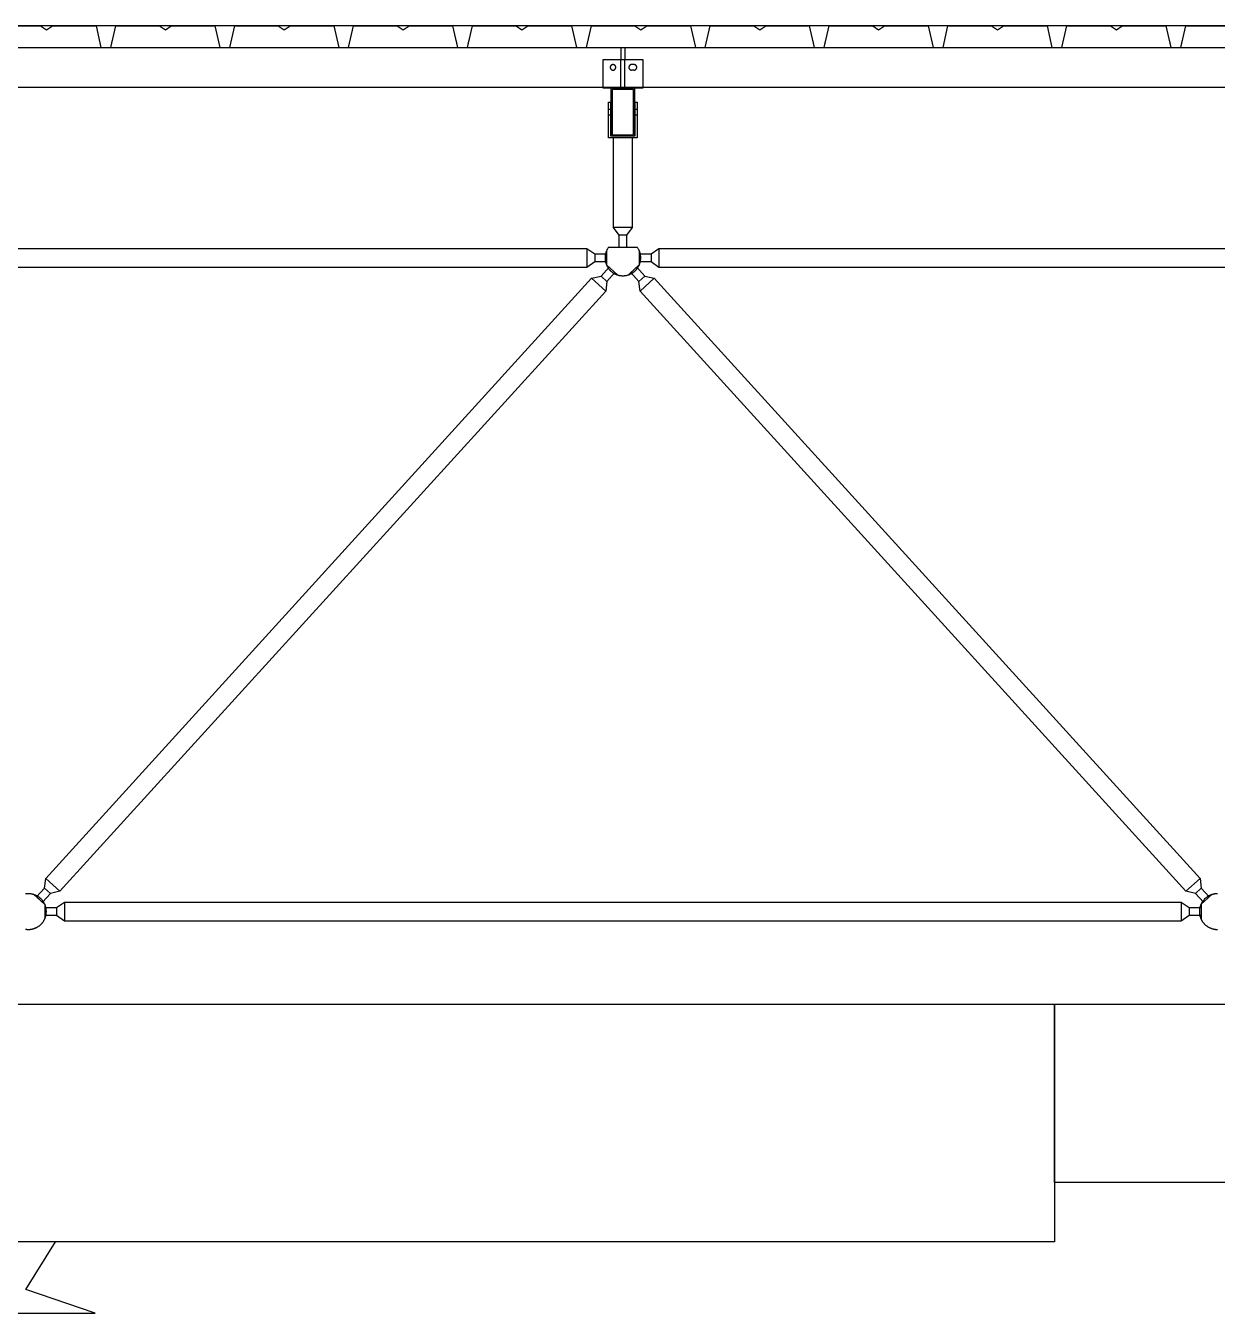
# Model space of a CAD drawing. Header units: centimetres. Extents: x 26200 to 152500, y -600 to 9300.
# Drawn here: x 141164 to 141464.7, y 1722 to 2047 of the extents above; entities that cross this region are included whole.
import ezdxf

# ---------------------------------------------------------------- set-up
doc = ezdxf.new("R2010")
doc.units = ezdxf.units.CM
doc.layers.add('ROTAS-KESIT-KANAL-UFLEME', color=20, linetype='Continuous')
doc.layers.add('ROTAS-MIMARI-KESIT', color=8, linetype='Continuous')

msp = doc.modelspace()

# ---------------------------------------------------------------- linework, layer by layer
at = {"layer": 'ROTAS-KESIT-KANAL-UFLEME'}
for points in [[(140834.38, 1800), (141423.62, 1800), (141423.62, 1740), (140834.38, 1740)], [(141423.62, 1800), (141929.6, 1800), (141929.6, 1755), (141423.62, 1755)]]:
    msp.add_lwpolyline(points, close=True, dxfattribs=at)
msp.add_lwpolyline([(141121.51, 1740), (141129.01, 1728), (141111.51, 1722), (141181.51, 1722), (141164.01, 1728), (141171.51, 1740)], dxfattribs=at)
at = {"layer": 'ROTAS-MIMARI-KESIT'}
for points in [[(147194.7, 2046.99), (129122.2, 2046.99)], [(141156.74, 2046.99), (141167.74, 2046.99), (141169.24, 2045.99), (141170.74, 2046.99), (141181.74, 2046.99), (141182.99, 2041.49), (141185.49, 2041.49), (141185.93, 2043.44)], [(141182.54, 2043.44), (141182.99, 2041.49), (141185.49, 2041.49), (141186.74, 2046.99), (141197.74, 2046.99), (141199.24, 2045.99), (141200.74, 2046.99), (141211.74, 2046.99), (141212.99, 2041.49), (141215.49, 2041.49), (141216.74, 2046.99), (141227.74, 2046.99), (141229.24, 2045.99), (141230.74, 2046.99), (141241.74, 2046.99), (141242.99, 2041.49), (141245.49, 2041.49), (141246.74, 2046.99), (141257.74, 2046.99), (141259.24, 2045.99), (141260.74, 2046.99), (141271.74, 2046.99), (141272.99, 2041.49), (141275.49, 2041.49), (141275.93, 2043.44)], [(141272.54, 2043.44), (141272.99, 2041.49), (141275.49, 2041.49), (141276.74, 2046.99), (141287.74, 2046.99), (141289.24, 2045.99), (141290.74, 2046.99), (141301.74, 2046.99), (141302.99, 2041.49), (141305.49, 2041.49), (141306.74, 2046.99), (141317.74, 2046.99), (141319.24, 2045.99), (141320.74, 2046.99), (141331.74, 2046.99), (141332.99, 2041.49), (141335.49, 2041.49), (141336.74, 2046.99), (141347.74, 2046.99), (141349.24, 2045.99), (141350.74, 2046.99), (141361.74, 2046.99), (141362.99, 2041.49), (141365.49, 2041.49), (141365.93, 2043.44)], [(141362.54, 2043.44), (141362.99, 2041.49), (141365.49, 2041.49), (141366.74, 2046.99), (141377.74, 2046.99), (141379.24, 2045.99), (141380.74, 2046.99), (141391.74, 2046.99), (141392.99, 2041.49), (141395.49, 2041.49), (141396.74, 2046.99), (141407.74, 2046.99), (141409.24, 2045.99), (141410.74, 2046.99), (141421.74, 2046.99), (141422.99, 2041.49), (141425.49, 2041.49), (141426.74, 2046.99), (141437.74, 2046.99), (141439.24, 2045.99), (141440.74, 2046.99), (141451.74, 2046.99), (141452.99, 2041.49), (141455.49, 2041.49), (141455.93, 2043.44)], [(141452.54, 2043.44), (141452.99, 2041.49), (141455.49, 2041.49), (141456.74, 2046.99), (141467.74, 2046.99)], [(138119.7, 2041.49), (147187.2, 2041.49)], [(141314.2, 2041.49), (141314.2, 2038.49)], [(141315.2, 2041.49), (141315.2, 2038.49)], [(141314.2, 2031.49), (141314.2, 2038.49)], [(141315.2, 2031.49), (141315.2, 2038.49)], [(141316.9, 2037.19), (141316.88, 2037.19), (141316.87, 2037.19), (141316.85, 2037.18), (141316.83, 2037.18), (141316.82, 2037.18), (141316.8, 2037.18), (141316.79, 2037.18), (141316.77, 2037.17), (141316.75, 2037.17), (141316.74, 2037.17), (141316.72, 2037.16), (141316.7, 2037.16), (141316.69, 2037.15), (141316.67, 2037.15), (141316.66, 2037.14), (141316.64, 2037.14), (141316.62, 2037.13), (141316.61, 2037.12), (141316.59, 2037.12), (141316.58, 2037.11), (141316.56, 2037.1), (141316.54, 2037.09), (141316.53, 2037.08), (141316.51, 2037.07), (141316.5, 2037.06), (141316.48, 2037.05), (141316.47, 2037.04), (141316.46, 2037.03), (141316.44, 2037.02), (141316.43, 2037.01), (141316.42, 2036.99), (141316.4, 2036.98), (141316.39, 2036.97), (141316.38, 2036.96), (141316.37, 2036.94), (141316.35, 2036.93), (141316.34, 2036.91), (141316.33, 2036.9), (141316.32, 2036.88), (141316.31, 2036.87), (141316.3, 2036.85), (141316.29, 2036.84), (141316.28, 2036.82), (141316.28, 2036.81), (141316.27, 2036.79), (141316.26, 2036.78), (141316.25, 2036.76), (141316.25, 2036.74), (141316.24, 2036.73), (141316.23, 2036.71), (141316.23, 2036.7), (141316.22, 2036.68), (141316.22, 2036.66), (141316.22, 2036.65), (141316.21, 2036.63), (141316.21, 2036.61), (141316.21, 2036.6), (141316.2, 2036.58), (141316.2, 2036.57), (141316.2, 2036.55), (141316.2, 2036.53), (141316.2, 2036.52), (141316.2, 2036.5), (141316.2, 2036.49), (141316.2, 2036.47), (141316.2, 2036.46), (141316.2, 2036.44), (141316.2, 2036.42), (141316.2, 2036.41), (141316.2, 2036.39), (141316.21, 2036.38), (141316.21, 2036.36), (141316.21, 2036.34), (141316.22, 2036.33), (141316.22, 2036.31), (141316.22, 2036.29), (141316.23, 2036.28), (141316.23, 2036.26), (141316.24, 2036.25), (141316.25, 2036.23), (141316.25, 2036.21), (141316.26, 2036.2), (141316.27, 2036.18), (141316.28, 2036.16), (141316.28, 2036.15), (141316.29, 2036.13), (141316.3, 2036.12), (141316.31, 2036.1), (141316.32, 2036.09), (141316.33, 2036.07), (141316.34, 2036.06), (141316.35, 2036.05), (141316.37, 2036.03), (141316.38, 2036.02), (141316.39, 2036), (141316.4, 2035.99), (141316.42, 2035.98), (141316.43, 2035.97), (141316.44, 2035.95), (141316.46, 2035.94), (141316.47, 2035.93), (141316.48, 2035.92), (141316.5, 2035.91), (141316.51, 2035.9), (141316.53, 2035.89), (141316.54, 2035.88), (141316.56, 2035.87), (141316.58, 2035.86), (141316.59, 2035.86), (141316.61, 2035.85), (141316.62, 2035.84), (141316.64, 2035.84), (141316.66, 2035.83), (141316.67, 2035.82), (141316.69, 2035.82), (141316.7, 2035.81), (141316.72, 2035.81), (141316.74, 2035.81), (141316.75, 2035.8), (141316.77, 2035.8), (141316.79, 2035.8), (141316.8, 2035.79), (141316.82, 2035.79), (141316.83, 2035.79), (141316.85, 2035.79), (141316.87, 2035.79), (141316.88, 2035.79), (141316.9, 2035.79)], [(141317.5, 2037.19), (141316.9, 2037.19)], [(141317.5, 2035.79), (141316.9, 2035.79)], [(141317.5, 2035.79), (141317.51, 2035.79), (141317.53, 2035.79), (141317.54, 2035.79), (141317.56, 2035.79), (141317.58, 2035.79), (141317.59, 2035.79), (141317.61, 2035.8), (141317.62, 2035.8), (141317.64, 2035.8), (141317.66, 2035.81), (141317.67, 2035.81), (141317.69, 2035.81), (141317.71, 2035.82), (141317.72, 2035.82), (141317.74, 2035.83), (141317.76, 2035.84), (141317.77, 2035.84), (141317.79, 2035.85), (141317.8, 2035.86), (141317.82, 2035.86), (141317.83, 2035.87), (141317.85, 2035.88), (141317.87, 2035.89), (141317.88, 2035.9), (141317.9, 2035.91), (141317.91, 2035.92), (141317.92, 2035.93), (141317.94, 2035.94), (141317.95, 2035.95), (141317.97, 2035.97), (141317.98, 2035.98), (141317.99, 2035.99), (141318.01, 2036), (141318.02, 2036.02), (141318.03, 2036.03), (141318.04, 2036.05), (141318.05, 2036.06), (141318.06, 2036.07), (141318.07, 2036.09), (141318.08, 2036.1), (141318.09, 2036.12), (141318.1, 2036.13), (141318.11, 2036.15), (141318.12, 2036.16), (141318.13, 2036.18), (141318.13, 2036.2), (141318.14, 2036.21), (141318.15, 2036.23), (141318.15, 2036.25), (141318.16, 2036.26), (141318.17, 2036.28), (141318.17, 2036.29), (141318.17, 2036.31), (141318.18, 2036.33), (141318.18, 2036.34), (141318.19, 2036.36), (141318.19, 2036.38), (141318.19, 2036.39), (141318.19, 2036.41), (141318.19, 2036.42), (141318.2, 2036.44), (141318.2, 2036.46), (141318.2, 2036.47), (141318.2, 2036.49), (141318.2, 2036.5), (141318.2, 2036.52), (141318.2, 2036.53), (141318.19, 2036.55), (141318.19, 2036.57), (141318.19, 2036.58), (141318.19, 2036.6), (141318.19, 2036.61), (141318.18, 2036.63), (141318.18, 2036.65), (141318.17, 2036.66), (141318.17, 2036.68), (141318.17, 2036.7), (141318.16, 2036.71), (141318.15, 2036.73), (141318.15, 2036.74), (141318.14, 2036.76), (141318.13, 2036.78), (141318.13, 2036.79), (141318.12, 2036.81), (141318.11, 2036.82), (141318.1, 2036.84), (141318.09, 2036.85), (141318.08, 2036.87), (141318.07, 2036.88), (141318.06, 2036.9), (141318.05, 2036.91), (141318.04, 2036.93), (141318.03, 2036.94), (141318.02, 2036.96), (141318.01, 2036.97), (141317.99, 2036.98), (141317.98, 2036.99), (141317.97, 2037.01), (141317.95, 2037.02), (141317.94, 2037.03), (141317.92, 2037.04), (141317.91, 2037.05), (141317.9, 2037.06), (141317.88, 2037.07), (141317.87, 2037.08), (141317.85, 2037.09), (141317.83, 2037.1), (141317.82, 2037.11), (141317.8, 2037.12), (141317.79, 2037.12), (141317.77, 2037.13), (141317.76, 2037.14), (141317.74, 2037.14), (141317.72, 2037.15), (141317.71, 2037.15), (141317.69, 2037.16), (141317.67, 2037.16), (141317.66, 2037.17), (141317.64, 2037.17), (141317.62, 2037.17), (141317.61, 2037.18), (141317.59, 2037.18), (141317.58, 2037.18), (141317.56, 2037.18), (141317.54, 2037.18), (141317.53, 2037.19), (141317.51, 2037.19), (141317.5, 2037.19)], [(138119.7, 2031.49), (147187.2, 2031.49)], [(141309.7, 2031.49), (141319.7, 2031.49)], [(141317.7, 2019.19), (141317.7, 2031.19), (141311.7, 2031.19), (141311.7, 2019.19)], [(141311.1, 2025.89), (141311.6, 2025.89)], [(141317.8, 2025.89), (141318.3, 2025.89)], [(141311.1, 2024.49), (141311.6, 2024.49)], [(141317.8, 2024.49), (141318.3, 2024.49)], [(141312.28, 2018.69), (141312.28, 1996.09), (141313.7, 1994.09), (141313.7, 1991.09)], [(141315.7, 1991.09), (141315.7, 1994.09), (141317.11, 1996.09), (141317.11, 2018.69)], [(141317.11, 1996.09), (141312.28, 1996.09)], [(141315.7, 1994.09), (141313.7, 1994.09)], [(141018.8, 1989.39), (141021.8, 1989.39), (141023.8, 1990.8), (141305.6, 1990.8), (141307.6, 1989.39), (141310.6, 1989.39)], [(141305.6, 1990.8), (141305.6, 1985.97)], [(141307.6, 1989.39), (141307.6, 1987.39)], [(141311.1, 1991.09), (141311.01, 1990.97), (141310.93, 1990.84), (141310.85, 1990.71), (141310.77, 1990.58), (141310.7, 1990.45), (141310.63, 1990.31), (141310.56, 1990.17), (141310.51, 1990.02), (141310.45, 1989.88), (141310.43, 1989.8), (141310.4, 1989.73), (141310.38, 1989.65), (141310.36, 1989.57), (141310.34, 1989.5), (141310.32, 1989.42), (141310.3, 1989.34), (141310.28, 1989.26), (141310.27, 1989.19), (141310.26, 1989.11), (141310.24, 1989.03), (141310.23, 1988.95), (141310.22, 1988.87), (141310.22, 1988.79), (141310.21, 1988.71), (141310.2, 1988.63), (141310.2, 1988.55), (141310.2, 1988.47), (141310.2, 1988.39), (141310.2, 1988.31), (141310.2, 1988.23), (141310.2, 1988.15), (141310.21, 1988.07), (141310.21, 1987.99), (141310.22, 1987.92), (141310.23, 1987.84), (141310.24, 1987.76), (141310.25, 1987.68), (141310.28, 1987.53), (141310.31, 1987.37), (141310.35, 1987.22), (141310.39, 1987.07), (141310.44, 1986.93), (141310.49, 1986.79), (141310.55, 1986.65), (141310.61, 1986.51), (141310.67, 1986.37), (141310.74, 1986.24), (141310.81, 1986.11), (141310.89, 1985.98), (141310.98, 1985.86), (141311.07, 1985.73), (141311.16, 1985.61), (141311.26, 1985.49), (141311.36, 1985.37), (141311.47, 1985.25), (141311.52, 1985.2), (141311.58, 1985.14), (141311.64, 1985.09), (141311.69, 1985.04), (141311.75, 1984.98), (141311.81, 1984.93), (141311.88, 1984.88), (141311.94, 1984.83), (141312, 1984.78), (141312.07, 1984.74), (141312.13, 1984.69), (141312.2, 1984.65), (141312.26, 1984.6), (141312.33, 1984.56), (141312.4, 1984.52), (141312.47, 1984.48), (141312.54, 1984.44), (141312.61, 1984.4), (141312.68, 1984.36), (141312.75, 1984.33), (141312.82, 1984.3), (141312.9, 1984.26), (141312.97, 1984.23), (141313.04, 1984.2), (141313.12, 1984.17), (141313.19, 1984.15), (141313.27, 1984.12), (141313.34, 1984.1), (141313.49, 1984.05), (141313.64, 1984.01), (141313.79, 1983.98), (141313.95, 1983.95), (141314.1, 1983.93), (141314.25, 1983.91), (141314.4, 1983.9), (141314.55, 1983.89), (141314.7, 1983.89), (141314.85, 1983.89), (141315, 1983.9), (141315.15, 1983.91), (141315.3, 1983.93), (141315.45, 1983.95), (141315.6, 1983.98), (141315.75, 1984.01), (141315.9, 1984.05), (141316.05, 1984.1), (141316.13, 1984.12), (141316.2, 1984.15), (141316.28, 1984.17), (141316.35, 1984.2), (141316.43, 1984.23), (141316.5, 1984.26), (141316.57, 1984.3), (141316.64, 1984.33), (141316.71, 1984.36), (141316.79, 1984.4), (141316.86, 1984.44), (141316.93, 1984.48), (141316.99, 1984.52), (141317.06, 1984.56), (141317.13, 1984.6), (141317.2, 1984.65), (141317.26, 1984.69), (141317.33, 1984.74), (141317.39, 1984.78), (141317.46, 1984.83), (141317.52, 1984.88), (141317.58, 1984.93), (141317.64, 1984.98), (141317.7, 1985.04), (141317.76, 1985.09), (141317.82, 1985.14), (141317.87, 1985.2), (141317.93, 1985.25), (141318.04, 1985.37), (141318.14, 1985.49), (141318.24, 1985.61), (141318.33, 1985.73), (141318.42, 1985.86), (141318.5, 1985.98), (141318.58, 1986.11), (141318.65, 1986.24), (141318.72, 1986.37), (141318.79, 1986.51), (141318.85, 1986.65), (141318.9, 1986.79), (141318.95, 1986.93), (141319, 1987.07), (141319.04, 1987.22), (141319.08, 1987.37), (141319.11, 1987.53), (141319.14, 1987.68), (141319.15, 1987.76), (141319.16, 1987.84), (141319.17, 1987.92), (141319.18, 1987.99), (141319.19, 1988.07), (141319.19, 1988.15), (141319.19, 1988.23), (141319.2, 1988.31), (141319.2, 1988.39), (141319.2, 1988.47), (141319.19, 1988.55), (141319.19, 1988.63), (141319.19, 1988.71), (141319.18, 1988.79), (141319.17, 1988.87), (141319.16, 1988.95), (141319.15, 1989.03), (141319.14, 1989.11), (141319.13, 1989.19), (141319.11, 1989.26), (141319.09, 1989.34), (141319.08, 1989.42), (141319.06, 1989.5), (141319.04, 1989.57), (141319.02, 1989.65), (141318.99, 1989.73), (141318.97, 1989.8), (141318.94, 1989.88), (141318.89, 1990.02), (141318.83, 1990.17), (141318.77, 1990.31), (141318.7, 1990.45), (141318.63, 1990.58), (141318.55, 1990.71), (141318.47, 1990.84), (141318.38, 1990.97), (141318.3, 1991.09)], [(141310.6, 1990.24), (141310.6, 1986.53)], [(141311.1, 1991.09), (141318.3, 1991.09)], [(141318.8, 1989.39), (141321.8, 1989.39), (141323.8, 1990.8), (141605.6, 1990.8), (141607.6, 1989.39), (141610.6, 1989.39)], [(141318.8, 1990.24), (141318.8, 1986.53)], [(141321.8, 1989.39), (141321.8, 1987.39)], [(141323.8, 1990.8), (141323.8, 1985.97)], [(141310.6, 1987.39), (141307.6, 1987.39), (141305.6, 1985.97), (141023.8, 1985.97), (141021.8, 1987.39), (141018.8, 1987.39)], [(141310.57, 1986.6), (141313.31, 1984.11)], [(141316.08, 1984.11), (141318.83, 1986.6)], [(141610.6, 1987.39), (141607.6, 1987.39), (141605.6, 1985.97), (141323.8, 1985.97), (141321.8, 1987.39), (141318.8, 1987.39)], [(141306.79, 1983.28), (141310.36, 1980.03)], [(141309.18, 1983.81), (141310.66, 1982.46)], [(141318.73, 1982.46), (141320.21, 1983.81)], [(141319.03, 1980.03), (141322.61, 1983.28)], [(141169.03, 1831.74), (141172.61, 1828.5)], [(141456.79, 1828.5), (141460.36, 1831.74)], [(141163.98, 1818.94), (141164.09, 1818.93), (141164.19, 1818.92), (141164.29, 1818.9), (141164.4, 1818.9), (141164.5, 1818.89), (141164.6, 1818.89), (141164.7, 1818.89), (141164.8, 1818.89), (141164.9, 1818.89), (141165, 1818.9), (141165.1, 1818.9), (141165.2, 1818.92), (141165.31, 1818.93), (141165.41, 1818.94), (141165.52, 1818.96), (141165.62, 1818.98), (141165.73, 1819.01), (141165.83, 1819.03), (141165.94, 1819.06), (141166.04, 1819.09), (141166.15, 1819.13), (141166.25, 1819.16), (141166.35, 1819.2), (141166.46, 1819.25), (141166.56, 1819.29), (141166.66, 1819.34), (141166.76, 1819.39), (141166.86, 1819.44), (141166.96, 1819.5), (141167.06, 1819.56), (141167.16, 1819.62), (141167.26, 1819.68), (141167.35, 1819.75), (141167.44, 1819.82), (141167.53, 1819.89), (141167.62, 1819.97), (141167.71, 1820.04), (141167.8, 1820.12), (141167.88, 1820.2), (141167.96, 1820.29), (141168.04, 1820.37), (141168.12, 1820.46), (141168.19, 1820.55), (141168.26, 1820.64), (141168.33, 1820.73), (141168.4, 1820.83), (141168.46, 1820.92), (141168.53, 1821.02), (141168.58, 1821.12), (141168.64, 1821.22), (141168.69, 1821.32), (141168.75, 1821.42), (141168.79, 1821.52), (141168.84, 1821.63), (141168.88, 1821.73), (141168.92, 1821.83), (141168.96, 1821.94), (141168.99, 1822.04), (141169.02, 1822.15), (141169.05, 1822.25), (141169.08, 1822.36), (141169.1, 1822.46), (141169.12, 1822.57), (141169.14, 1822.67), (141169.16, 1822.78), (141169.17, 1822.88), (141169.18, 1822.98), (141169.19, 1823.08), (141169.19, 1823.19), (141169.2, 1823.29), (141169.2, 1823.39), (141169.2, 1823.49), (141169.19, 1823.59), (141169.19, 1823.69), (141169.18, 1823.79), (141169.17, 1823.89), (141169.16, 1824), (141169.14, 1824.1), (141169.12, 1824.21), (141169.1, 1824.31), (141169.08, 1824.41), (141169.05, 1824.52), (141169.02, 1824.62), (141168.99, 1824.73), (141168.96, 1824.83), (141168.92, 1824.94), (141168.88, 1825.04), (141168.84, 1825.15), (141168.79, 1825.25), (141168.75, 1825.35), (141168.69, 1825.45), (141168.64, 1825.55), (141168.58, 1825.65), (141168.53, 1825.75), (141168.46, 1825.85), (141168.4, 1825.94), (141168.33, 1826.04), (141168.26, 1826.13), (141168.19, 1826.22), (141168.12, 1826.31), (141168.04, 1826.4), (141167.96, 1826.49), (141167.88, 1826.57), (141167.8, 1826.65), (141167.71, 1826.73), (141167.62, 1826.81), (141167.53, 1826.88), (141167.44, 1826.95), (141167.35, 1827.02), (141167.26, 1827.09), (141167.16, 1827.15), (141167.06, 1827.21), (141166.96, 1827.27), (141166.86, 1827.33), (141166.76, 1827.38), (141166.66, 1827.43), (141166.56, 1827.48), (141166.46, 1827.53), (141166.35, 1827.57), (141166.25, 1827.61), (141166.15, 1827.65), (141166.04, 1827.68), (141165.94, 1827.71), (141165.83, 1827.74), (141165.73, 1827.77), (141165.62, 1827.79), (141165.52, 1827.81), (141165.41, 1827.83), (141165.31, 1827.84), (141165.2, 1827.86), (141165.1, 1827.87), (141165, 1827.88), (141164.9, 1827.88), (141164.8, 1827.89), (141164.7, 1827.89), (141164.6, 1827.89), (141164.5, 1827.88), (141164.4, 1827.88), (141164.29, 1827.87), (141164.19, 1827.86), (141164.09, 1827.84), (141163.98, 1827.83)], [(141166.08, 1827.67), (141168.83, 1825.17)], [(141168.73, 1829.31), (141170.21, 1827.97)], [(141459.18, 1827.97), (141460.66, 1829.31)], [(141464.8, 1827.89), (141464.7, 1827.89), (141464.6, 1827.89), (141464.5, 1827.88), (141464.4, 1827.88), (141464.29, 1827.87), (141464.19, 1827.86), (141464.09, 1827.84), (141463.98, 1827.83), (141463.88, 1827.81), (141463.77, 1827.79), (141463.67, 1827.77), (141463.56, 1827.74), (141463.46, 1827.71), (141463.35, 1827.68), (141463.25, 1827.65), (141463.15, 1827.61), (141463.04, 1827.57), (141462.94, 1827.53), (141462.83, 1827.48), (141462.73, 1827.43), (141462.63, 1827.38), (141462.53, 1827.33), (141462.43, 1827.27), (141462.33, 1827.21), (141462.24, 1827.15), (141462.14, 1827.09), (141462.04, 1827.02), (141461.95, 1826.95), (141461.86, 1826.88), (141461.77, 1826.81), (141461.68, 1826.73), (141461.6, 1826.65), (141461.52, 1826.57), (141461.43, 1826.49), (141461.36, 1826.4), (141461.28, 1826.31), (141461.2, 1826.22), (141461.13, 1826.13), (141461.06, 1826.04), (141461, 1825.94), (141460.93, 1825.85), (141460.87, 1825.75), (141460.81, 1825.65), (141460.75, 1825.55), (141460.7, 1825.45), (141460.65, 1825.35), (141460.6, 1825.25), (141460.56, 1825.15), (141460.51, 1825.04), (141460.47, 1824.94), (141460.44, 1824.83), (141460.4, 1824.73), (141460.37, 1824.62), (141460.34, 1824.52), (141460.32, 1824.41), (141460.29, 1824.31), (141460.27, 1824.21), (141460.25, 1824.1), (141460.24, 1824), (141460.23, 1823.89), (141460.22, 1823.79), (141460.21, 1823.69), (141460.2, 1823.59), (141460.2, 1823.49), (141460.2, 1823.39), (141460.2, 1823.29), (141460.2, 1823.19), (141460.21, 1823.08), (141460.22, 1822.98), (141460.23, 1822.88), (141460.24, 1822.78), (141460.25, 1822.67), (141460.27, 1822.57), (141460.29, 1822.46), (141460.32, 1822.36), (141460.34, 1822.25), (141460.37, 1822.15), (141460.4, 1822.04), (141460.44, 1821.94), (141460.47, 1821.83), (141460.51, 1821.73), (141460.56, 1821.63), (141460.6, 1821.52), (141460.65, 1821.42), (141460.7, 1821.32), (141460.75, 1821.22), (141460.81, 1821.12), (141460.87, 1821.02), (141460.93, 1820.92), (141461, 1820.83), (141461.06, 1820.73), (141461.13, 1820.64), (141461.2, 1820.55), (141461.28, 1820.46), (141461.36, 1820.37), (141461.43, 1820.29), (141461.52, 1820.2), (141461.6, 1820.12), (141461.68, 1820.04), (141461.77, 1819.97), (141461.86, 1819.89), (141461.95, 1819.82), (141462.04, 1819.75), (141462.14, 1819.68), (141462.24, 1819.62), (141462.33, 1819.56), (141462.43, 1819.5), (141462.53, 1819.44), (141462.63, 1819.39), (141462.73, 1819.34), (141462.83, 1819.29), (141462.94, 1819.25), (141463.04, 1819.2), (141463.15, 1819.16), (141463.25, 1819.13), (141463.35, 1819.09), (141463.46, 1819.06), (141463.56, 1819.03), (141463.67, 1819.01), (141463.77, 1818.98), (141463.88, 1818.96), (141463.98, 1818.94), (141464.09, 1818.93), (141464.19, 1818.92), (141464.29, 1818.9), (141464.4, 1818.9), (141464.5, 1818.89), (141464.6, 1818.89), (141464.7, 1818.89), (141464.8, 1818.89)], [(141460.57, 1825.17), (141463.31, 1827.67)], [(141168.8, 1824.39), (141171.8, 1824.39), (141173.8, 1825.8), (141455.6, 1825.8), (141457.6, 1824.39), (141460.6, 1824.39)], [(141168.8, 1825.24), (141168.8, 1821.53)], [(141171.8, 1824.39), (141171.8, 1822.39)], [(141173.8, 1825.8), (141173.8, 1820.97)], [(141455.6, 1825.8), (141455.6, 1820.97)], [(141457.6, 1824.39), (141457.6, 1822.39)], [(141460.6, 1825.24), (141460.6, 1821.53)], [(141460.6, 1822.39), (141457.6, 1822.39), (141455.6, 1820.97), (141173.8, 1820.97), (141171.8, 1822.39), (141168.8, 1822.39)]]:
    msp.add_lwpolyline(points, dxfattribs=at)
for points in [[(141309.7, 2038.49), (141319.7, 2038.49), (141319.7, 2031.19), (141309.7, 2031.19)], [(141312.9, 2036.49), (141312.9, 2036.5), (141312.9, 2036.52), (141312.9, 2036.53), (141312.89, 2036.55), (141312.89, 2036.57), (141312.89, 2036.58), (141312.89, 2036.6), (141312.89, 2036.61), (141312.88, 2036.63), (141312.88, 2036.65), (141312.87, 2036.66), (141312.87, 2036.68), (141312.87, 2036.7), (141312.86, 2036.71), (141312.85, 2036.73), (141312.85, 2036.74), (141312.84, 2036.76), (141312.83, 2036.78), (141312.83, 2036.79), (141312.82, 2036.81), (141312.81, 2036.82), (141312.8, 2036.84), (141312.79, 2036.85), (141312.78, 2036.87), (141312.77, 2036.88), (141312.76, 2036.9), (141312.75, 2036.91), (141312.74, 2036.93), (141312.73, 2036.94), (141312.72, 2036.96), (141312.71, 2036.97), (141312.69, 2036.98), (141312.68, 2036.99), (141312.67, 2037.01), (141312.65, 2037.02), (141312.64, 2037.03), (141312.62, 2037.04), (141312.61, 2037.05), (141312.6, 2037.06), (141312.58, 2037.07), (141312.57, 2037.08), (141312.55, 2037.09), (141312.53, 2037.1), (141312.52, 2037.11), (141312.5, 2037.12), (141312.49, 2037.12), (141312.47, 2037.13), (141312.46, 2037.14), (141312.44, 2037.14), (141312.42, 2037.15), (141312.41, 2037.15), (141312.39, 2037.16), (141312.37, 2037.16), (141312.36, 2037.17), (141312.34, 2037.17), (141312.32, 2037.17), (141312.31, 2037.18), (141312.29, 2037.18), (141312.28, 2037.18), (141312.26, 2037.18), (141312.24, 2037.18), (141312.23, 2037.19), (141312.21, 2037.19), (141312.2, 2037.19), (141312.18, 2037.19), (141312.17, 2037.19), (141312.15, 2037.18), (141312.13, 2037.18), (141312.12, 2037.18), (141312.1, 2037.18), (141312.09, 2037.18), (141312.07, 2037.17), (141312.05, 2037.17), (141312.04, 2037.17), (141312.02, 2037.16), (141312, 2037.16), (141311.99, 2037.15), (141311.97, 2037.15), (141311.96, 2037.14), (141311.94, 2037.14), (141311.92, 2037.13), (141311.91, 2037.12), (141311.89, 2037.12), (141311.88, 2037.11), (141311.86, 2037.1), (141311.84, 2037.09), (141311.83, 2037.08), (141311.81, 2037.07), (141311.8, 2037.06), (141311.78, 2037.05), (141311.77, 2037.04), (141311.76, 2037.03), (141311.74, 2037.02), (141311.73, 2037.01), (141311.72, 2036.99), (141311.7, 2036.98), (141311.69, 2036.97), (141311.68, 2036.96), (141311.67, 2036.94), (141311.65, 2036.93), (141311.64, 2036.91), (141311.63, 2036.9), (141311.62, 2036.88), (141311.61, 2036.87), (141311.6, 2036.85), (141311.59, 2036.84), (141311.58, 2036.82), (141311.58, 2036.81), (141311.57, 2036.79), (141311.56, 2036.78), (141311.55, 2036.76), (141311.55, 2036.74), (141311.54, 2036.73), (141311.53, 2036.71), (141311.53, 2036.7), (141311.52, 2036.68), (141311.52, 2036.66), (141311.52, 2036.65), (141311.51, 2036.63), (141311.51, 2036.61), (141311.51, 2036.6), (141311.5, 2036.58), (141311.5, 2036.57), (141311.5, 2036.55), (141311.5, 2036.53), (141311.5, 2036.52), (141311.5, 2036.5), (141311.5, 2036.49), (141311.5, 2036.47), (141311.5, 2036.46), (141311.5, 2036.44), (141311.5, 2036.42), (141311.5, 2036.41), (141311.5, 2036.39), (141311.51, 2036.38), (141311.51, 2036.36), (141311.51, 2036.34), (141311.52, 2036.33), (141311.52, 2036.31), (141311.52, 2036.29), (141311.53, 2036.28), (141311.53, 2036.26), (141311.54, 2036.25), (141311.55, 2036.23), (141311.55, 2036.21), (141311.56, 2036.2), (141311.57, 2036.18), (141311.58, 2036.16), (141311.58, 2036.15), (141311.59, 2036.13), (141311.6, 2036.12), (141311.61, 2036.1), (141311.62, 2036.09), (141311.63, 2036.07), (141311.64, 2036.06), (141311.65, 2036.05), (141311.67, 2036.03), (141311.68, 2036.02), (141311.69, 2036), (141311.7, 2035.99), (141311.72, 2035.98), (141311.73, 2035.97), (141311.74, 2035.95), (141311.76, 2035.94), (141311.77, 2035.93), (141311.78, 2035.92), (141311.8, 2035.91), (141311.81, 2035.9), (141311.83, 2035.89), (141311.84, 2035.88), (141311.86, 2035.87), (141311.88, 2035.86), (141311.89, 2035.86), (141311.91, 2035.85), (141311.92, 2035.84), (141311.94, 2035.84), (141311.96, 2035.83), (141311.97, 2035.82), (141311.99, 2035.82), (141312, 2035.81), (141312.02, 2035.81), (141312.04, 2035.81), (141312.05, 2035.8), (141312.07, 2035.8), (141312.09, 2035.8), (141312.1, 2035.79), (141312.12, 2035.79), (141312.13, 2035.79), (141312.15, 2035.79), (141312.17, 2035.79), (141312.18, 2035.79), (141312.2, 2035.79), (141312.21, 2035.79), (141312.23, 2035.79), (141312.24, 2035.79), (141312.26, 2035.79), (141312.28, 2035.79), (141312.29, 2035.79), (141312.31, 2035.8), (141312.32, 2035.8), (141312.34, 2035.8), (141312.36, 2035.81), (141312.37, 2035.81), (141312.39, 2035.81), (141312.41, 2035.82), (141312.42, 2035.82), (141312.44, 2035.83), (141312.46, 2035.84), (141312.47, 2035.84), (141312.49, 2035.85), (141312.5, 2035.86), (141312.52, 2035.86), (141312.53, 2035.87), (141312.55, 2035.88), (141312.57, 2035.89), (141312.58, 2035.9), (141312.6, 2035.91), (141312.61, 2035.92), (141312.62, 2035.93), (141312.64, 2035.94), (141312.65, 2035.95), (141312.67, 2035.97), (141312.68, 2035.98), (141312.69, 2035.99), (141312.71, 2036), (141312.72, 2036.02), (141312.73, 2036.03), (141312.74, 2036.05), (141312.75, 2036.06), (141312.76, 2036.07), (141312.77, 2036.09), (141312.78, 2036.1), (141312.79, 2036.12), (141312.8, 2036.13), (141312.81, 2036.15), (141312.82, 2036.16), (141312.83, 2036.18), (141312.83, 2036.2), (141312.84, 2036.21), (141312.85, 2036.23), (141312.85, 2036.25), (141312.86, 2036.26), (141312.87, 2036.28), (141312.87, 2036.29), (141312.87, 2036.31), (141312.88, 2036.33), (141312.88, 2036.34), (141312.89, 2036.36), (141312.89, 2036.38), (141312.89, 2036.39), (141312.89, 2036.41), (141312.89, 2036.42), (141312.9, 2036.44), (141312.9, 2036.46), (141312.9, 2036.47)], [(141317.4, 2030.89), (141312, 2030.89), (141312, 2019.49), (141317.4, 2019.49)], [(141311.1, 2027.69), (141311.6, 2027.69), (141311.6, 2019.19), (141317.8, 2019.19), (141317.8, 2027.69), (141318.3, 2027.69), (141318.3, 2018.69), (141311.1, 2018.69)], [(141166.72, 1827.09), (141168.73, 1829.31), (141169.03, 1831.74), (141306.79, 1983.28), (141309.18, 1983.81), (141311.2, 1986.03), (141312.68, 1984.68), (141310.66, 1982.46), (141310.36, 1980.03), (141172.61, 1828.5), (141170.21, 1827.97), (141168.2, 1825.75)], [(141461.2, 1825.75), (141459.18, 1827.97), (141456.79, 1828.5), (141319.03, 1980.03), (141318.73, 1982.46), (141316.72, 1984.68), (141318.2, 1986.03), (141320.21, 1983.81), (141322.61, 1983.28), (141460.36, 1831.74), (141460.66, 1829.31), (141462.68, 1827.09)]]:
    msp.add_lwpolyline(points, close=True, dxfattribs=at)

doc.saveas('drawing.dxf')
